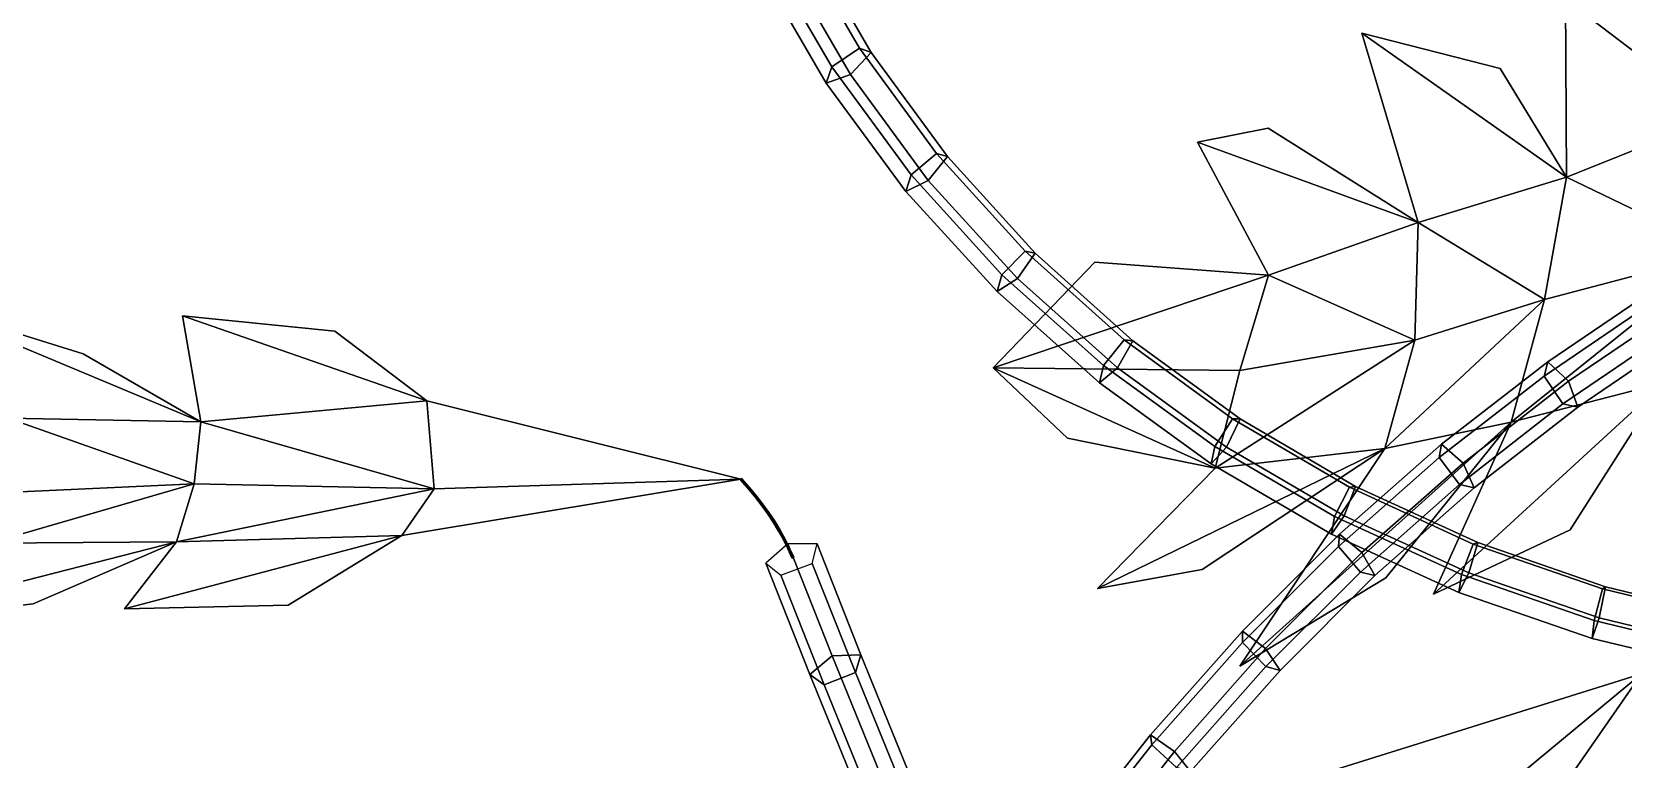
# Model space of a CAD drawing. Header units: metres. Extents: x -349 to 464, y -383 to 362.
# Drawn here: x 90.4 to 155.8, y 120.8 to 150.6 of the extents above; entities that cross this region are included whole.
import ezdxf

# ---------------------------------------------------------------- set-up
doc = ezdxf.new("R2010")
doc.units = ezdxf.units.M

msp = doc.modelspace()

# ---------------------------------------------------------------- linework, layer by layer
at = {"layer": 'Breeder_Leaf', "color": 3}
for points in [[(159.702, 147.1593, 446.1241), (153.4014, 151.971, 456.7525), (153.437, 144.6635, 452.6205)], [(159.702, 147.1593, 446.1241), (153.437, 144.6635, 452.6205), (153.4014, 151.971, 456.7525)], [(159.702, 147.1593, 446.1241), (157.4695, 151.5712, 451.3612), (153.4014, 151.971, 456.7525)], [(159.702, 147.1593, 446.1241), (153.4014, 151.971, 456.7525), (157.4695, 151.5712, 451.3612)], [(153.437, 144.6635, 452.6205), (145.0407, 150.567, 464.4568), (147.3517, 142.7944, 457.302)], [(153.437, 144.6635, 452.6205), (147.3517, 142.7944, 457.302), (145.0407, 150.567, 464.4568)], [(153.437, 144.6635, 452.6205), (150.7113, 149.1214, 458.9723), (145.0407, 150.567, 464.4568)], [(153.437, 144.6635, 452.6205), (145.0407, 150.567, 464.4568), (150.7113, 149.1214, 458.9723)], [(159.702, 147.1593, 446.1241), (153.437, 144.6635, 452.6205), (159.8624, 141.5615, 443.5786)], [(159.702, 147.1593, 446.1241), (159.8624, 141.5615, 443.5786), (153.437, 144.6635, 452.6205)], [(147.3517, 142.7944, 457.302), (141.183, 146.6666, 463.7117), (138.2856, 146.0965, 465.5232)], [(147.3517, 142.7944, 457.302), (138.2856, 146.0965, 465.5232), (141.183, 146.6666, 463.7117)], [(147.3517, 142.7944, 457.302), (138.2856, 146.0965, 465.5232), (141.2042, 140.6375, 463.08)], [(147.3517, 142.7944, 457.302), (141.2042, 140.6375, 463.08), (138.2856, 146.0965, 465.5232)], [(153.437, 144.6635, 452.6205), (147.3517, 142.7944, 457.302), (152.5328, 139.6323, 449.892)], [(153.437, 144.6635, 452.6205), (152.5328, 139.6323, 449.892), (147.3517, 142.7944, 457.302)], [(153.437, 144.6635, 452.6205), (152.5328, 139.6323, 449.892), (159.8624, 141.5615, 443.5786)], [(153.437, 144.6635, 452.6205), (159.8624, 141.5615, 443.5786), (152.5328, 139.6323, 449.892)], [(147.3517, 142.7944, 457.302), (141.2042, 140.6375, 463.08), (147.2173, 137.9724, 455.3503)], [(147.3517, 142.7944, 457.302), (147.2173, 137.9724, 455.3503), (141.2042, 140.6375, 463.08)], [(147.3517, 142.7944, 457.302), (147.2173, 137.9724, 455.3503), (152.5328, 139.6323, 449.892)], [(147.3517, 142.7944, 457.302), (152.5328, 139.6323, 449.892), (147.2173, 137.9724, 455.3503)], [(141.2042, 140.6375, 463.08), (134.0784, 141.1689, 464.4434), (129.9007, 136.8285, 464.1978)], [(141.2042, 140.6375, 463.08), (129.9007, 136.8285, 464.1978), (134.0784, 141.1689, 464.4434)], [(159.8624, 141.5615, 443.5786), (151.172, 134.5951, 447.3622), (157.4374, 136.2149, 440.5905)], [(159.8624, 141.5615, 443.5786), (157.4374, 136.2149, 440.5905), (151.172, 134.5951, 447.3622)], [(159.8624, 141.5615, 443.5786), (152.5328, 139.6323, 449.892), (151.172, 134.5951, 447.3622)], [(159.8624, 141.5615, 443.5786), (151.172, 134.5951, 447.3622), (152.5328, 139.6323, 449.892)], [(141.2042, 140.6375, 463.08), (129.9007, 136.8285, 464.1978), (140.0307, 136.7219, 460.7647)], [(141.2042, 140.6375, 463.08), (140.0307, 136.7219, 460.7647), (129.9007, 136.8285, 464.1978)], [(141.2042, 140.6375, 463.08), (140.0307, 136.7219, 460.7647), (147.2173, 137.9724, 455.3503)], [(141.2042, 140.6375, 463.08), (147.2173, 137.9724, 455.3503), (140.0307, 136.7219, 460.7647)], [(97.3586, 134.6163, 292.7545), (85.274, 139.657, 301.3568), (89.4586, 134.7667, 292.6667)], [(97.3586, 134.6163, 292.7545), (89.4586, 134.7667, 292.6667), (85.274, 139.657, 301.3568)], [(97.3586, 134.6163, 292.7545), (92.5354, 137.3989, 298.8077), (85.274, 139.657, 301.3568)], [(97.3586, 134.6163, 292.7545), (85.274, 139.657, 301.3568), (92.5354, 137.3989, 298.8077)], [(97.3586, 134.6163, 292.7545), (85.274, 139.657, 301.3568), (89.4586, 134.7667, 292.6667)], [(97.3586, 134.6163, 292.7545), (89.4586, 134.7667, 292.6667), (85.274, 139.657, 301.3568)], [(97.3586, 134.6163, 292.7545), (92.5354, 137.3989, 298.8077), (85.274, 139.657, 301.3568)], [(97.3586, 134.6163, 292.7545), (85.274, 139.657, 301.3568), (92.5354, 137.3989, 298.8077)], [(152.5328, 139.6323, 449.892), (145.9778, 133.5215, 453.1169), (151.172, 134.5951, 447.3622)], [(152.5328, 139.6323, 449.892), (151.172, 134.5951, 447.3622), (145.9778, 133.5215, 453.1169)], [(152.5328, 139.6323, 449.892), (147.2173, 137.9724, 455.3503), (145.9778, 133.5215, 453.1169)], [(152.5328, 139.6323, 449.892), (145.9778, 133.5215, 453.1169), (147.2173, 137.9724, 455.3503)], [(106.6498, 135.4723, 291.9643), (96.6149, 138.9669, 299.8955), (97.3586, 134.6163, 292.7545)], [(106.6498, 135.4723, 291.9643), (97.3586, 134.6163, 292.7545), (96.6149, 138.9669, 299.8955)], [(106.6498, 135.4723, 291.9643), (102.8648, 138.3353, 297.3822), (96.6149, 138.9669, 299.8955)], [(106.6498, 135.4723, 291.9643), (96.6149, 138.9669, 299.8955), (102.8648, 138.3353, 297.3822)], [(106.6498, 135.4723, 291.9643), (96.6149, 138.9669, 299.8955), (97.3586, 134.6163, 292.7545)], [(106.6498, 135.4723, 291.9643), (97.3586, 134.6163, 292.7545), (96.6149, 138.9669, 299.8955)], [(106.6498, 135.4723, 291.9643), (102.8648, 138.3353, 297.3822), (96.6149, 138.9669, 299.8955)], [(106.6498, 135.4723, 291.9643), (96.6149, 138.9669, 299.8955), (102.8648, 138.3353, 297.3822)], [(147.2173, 137.9724, 455.3503), (139.0194, 132.712, 458.5695), (145.9778, 133.5215, 453.1169)], [(147.2173, 137.9724, 455.3503), (145.9778, 133.5215, 453.1169), (139.0194, 132.712, 458.5695)], [(147.2173, 137.9724, 455.3503), (140.0307, 136.7219, 460.7647), (139.0194, 132.712, 458.5695)], [(147.2173, 137.9724, 455.3503), (139.0194, 132.712, 458.5695), (140.0307, 136.7219, 460.7647)], [(140.0307, 136.7219, 460.7647), (129.9007, 136.8285, 464.1978), (139.0194, 132.712, 458.5695)], [(140.0307, 136.7219, 460.7647), (139.0194, 132.712, 458.5695), (129.9007, 136.8285, 464.1978)], [(129.9007, 136.8285, 464.1978), (132.9468, 133.9446, 461.1263), (139.0194, 132.712, 458.5695)], [(129.9007, 136.8285, 464.1978), (139.0194, 132.712, 458.5695), (132.9468, 133.9446, 461.1263)], [(151.172, 134.5951, 447.3622), (147.9818, 127.5346, 444.0618), (157.4374, 136.2149, 440.5905)], [(151.172, 134.5951, 447.3622), (157.4374, 136.2149, 440.5905), (147.9818, 127.5346, 444.0618)], [(147.9818, 127.5346, 444.0618), (153.5884, 130.1813, 441.0497), (157.4374, 136.2149, 440.5905)], [(147.9818, 127.5346, 444.0618), (157.4374, 136.2149, 440.5905), (153.5884, 130.1813, 441.0497)], [(106.6498, 135.4723, 291.9643), (97.3586, 134.6163, 292.7545), (106.944, 131.8617, 286.9926)], [(106.6498, 135.4723, 291.9643), (106.944, 131.8617, 286.9926), (97.3586, 134.6163, 292.7545)], [(106.6498, 135.4723, 291.9643), (97.3586, 134.6163, 292.7545), (106.944, 131.8617, 286.9926)], [(106.6498, 135.4723, 291.9643), (106.944, 131.8617, 286.9926), (97.3586, 134.6163, 292.7545)], [(106.6498, 135.4723, 291.9643), (106.944, 131.8617, 286.9926), (119.5378, 132.2591, 285.3742)], [(106.6498, 135.4723, 291.9643), (119.5378, 132.2591, 285.3742), (106.944, 131.8617, 286.9926)], [(106.6498, 135.4723, 291.9643), (106.944, 131.8617, 286.9926), (119.5378, 132.2591, 285.3742)], [(106.6498, 135.4723, 291.9643), (119.5378, 132.2591, 285.3742), (106.944, 131.8617, 286.9926)], [(89.4586, 134.7667, 292.6667), (89.3595, 131.7182, 288.4506), (97.09795, 132.0681, 287.5569)], [(89.4586, 134.7667, 292.6667), (97.09795, 132.0681, 287.5569), (89.3595, 131.7182, 288.4506)], [(89.4586, 134.7667, 292.6667), (89.3595, 131.7182, 288.4506), (97.09795, 132.0681, 287.5569)], [(89.4586, 134.7667, 292.6667), (97.09795, 132.0681, 287.5569), (89.3595, 131.7182, 288.4506)], [(97.3586, 134.6163, 292.7545), (89.4586, 134.7667, 292.6667), (97.09795, 132.0681, 287.5569)], [(97.3586, 134.6163, 292.7545), (97.09795, 132.0681, 287.5569), (89.4586, 134.7667, 292.6667)], [(97.3586, 134.6163, 292.7545), (89.4586, 134.7667, 292.6667), (97.09795, 132.0681, 287.5569)], [(97.3586, 134.6163, 292.7545), (97.09795, 132.0681, 287.5569), (89.4586, 134.7667, 292.6667)], [(97.3586, 134.6163, 292.7545), (97.09795, 132.0681, 287.5569), (106.944, 131.8617, 286.9926)], [(97.3586, 134.6163, 292.7545), (106.944, 131.8617, 286.9926), (97.09795, 132.0681, 287.5569)], [(97.3586, 134.6163, 292.7545), (97.09795, 132.0681, 287.5569), (106.944, 131.8617, 286.9926)], [(97.3586, 134.6163, 292.7545), (106.944, 131.8617, 286.9926), (97.09795, 132.0681, 287.5569)], [(145.9778, 133.5215, 453.1169), (140.0269, 124.5808, 451.6537), (151.172, 134.5951, 447.3622)], [(145.9778, 133.5215, 453.1169), (151.172, 134.5951, 447.3622), (140.0269, 124.5808, 451.6537)], [(140.0269, 124.5808, 451.6537), (146.0196, 128.2029, 448.0602), (151.172, 134.5951, 447.3622)], [(140.0269, 124.5808, 451.6537), (151.172, 134.5951, 447.3622), (146.0196, 128.2029, 448.0602)], [(139.0194, 132.712, 458.5695), (134.1749, 127.7697, 456.274), (145.9778, 133.5215, 453.1169)], [(139.0194, 132.712, 458.5695), (145.9778, 133.5215, 453.1169), (134.1749, 127.7697, 456.274)], [(134.1749, 127.7697, 456.274), (138.4826, 128.5531, 453.9654), (145.9778, 133.5215, 453.1169)], [(134.1749, 127.7697, 456.274), (145.9778, 133.5215, 453.1169), (138.4826, 128.5531, 453.9654)], [(97.09795, 132.0681, 287.5569), (88.6872, 129.6335, 283.8098), (96.37, 129.6877, 282.3197)], [(97.09795, 132.0681, 287.5569), (96.37, 129.6877, 282.3197), (88.6872, 129.6335, 283.8098)], [(97.09795, 132.0681, 287.5569), (89.3595, 131.7182, 288.4506), (88.6872, 129.6335, 283.8098)], [(97.09795, 132.0681, 287.5569), (88.6872, 129.6335, 283.8098), (89.3595, 131.7182, 288.4506)], [(97.09795, 132.0681, 287.5569), (88.6872, 129.6335, 283.8098), (96.37, 129.6877, 282.3197)], [(97.09795, 132.0681, 287.5569), (96.37, 129.6877, 282.3197), (88.6872, 129.6335, 283.8098)], [(97.09795, 132.0681, 287.5569), (89.3595, 131.7182, 288.4506), (88.6872, 129.6335, 283.8098)], [(97.09795, 132.0681, 287.5569), (88.6872, 129.6335, 283.8098), (89.3595, 131.7182, 288.4506)], [(106.944, 131.8617, 286.9926), (97.09795, 132.0681, 287.5569), (96.37, 129.6877, 282.3197)], [(106.944, 131.8617, 286.9926), (96.37, 129.6877, 282.3197), (97.09795, 132.0681, 287.5569)], [(106.944, 131.8617, 286.9926), (97.09795, 132.0681, 287.5569), (96.37, 129.6877, 282.3197)], [(106.944, 131.8617, 286.9926), (96.37, 129.6877, 282.3197), (97.09795, 132.0681, 287.5569)], [(119.5378, 132.2591, 285.3742), (106.944, 131.8617, 286.9926), (105.6138, 129.9503, 280.8304)], [(119.5378, 132.2591, 285.3742), (105.6138, 129.9503, 280.8304), (106.944, 131.8617, 286.9926)], [(119.5378, 132.2591, 285.3742), (106.944, 131.8617, 286.9926), (105.6138, 129.9503, 280.8304)], [(119.5378, 132.2591, 285.3742), (105.6138, 129.9503, 280.8304), (106.944, 131.8617, 286.9926)], [(106.944, 131.8617, 286.9926), (96.37, 129.6877, 282.3197), (105.6138, 129.9503, 280.8304)], [(106.944, 131.8617, 286.9926), (105.6138, 129.9503, 280.8304), (96.37, 129.6877, 282.3197)], [(106.944, 131.8617, 286.9926), (96.37, 129.6877, 282.3197), (105.6138, 129.9503, 280.8304)], [(106.944, 131.8617, 286.9926), (105.6138, 129.9503, 280.8304), (96.37, 129.6877, 282.3197)], [(88.6872, 129.6335, 283.8098), (82.8851, 126.2427, 275.3052), (96.37, 129.6877, 282.3197)], [(88.6872, 129.6335, 283.8098), (96.37, 129.6877, 282.3197), (82.8851, 126.2427, 275.3052)], [(82.8851, 126.2427, 275.3052), (90.4843, 127.1474, 277.1427), (96.37, 129.6877, 282.3197)], [(82.8851, 126.2427, 275.3052), (96.37, 129.6877, 282.3197), (90.4843, 127.1474, 277.1427)], [(88.6872, 129.6335, 283.8098), (82.8851, 126.2427, 275.3052), (96.37, 129.6877, 282.3197)], [(88.6872, 129.6335, 283.8098), (96.37, 129.6877, 282.3197), (82.8851, 126.2427, 275.3052)], [(82.8851, 126.2427, 275.3052), (90.4843, 127.1474, 277.1427), (96.37, 129.6877, 282.3197)], [(82.8851, 126.2427, 275.3052), (96.37, 129.6877, 282.3197), (90.4843, 127.1474, 277.1427)], [(96.37, 129.6877, 282.3197), (94.2309, 126.9404, 274.6518), (105.6138, 129.9503, 280.8304)], [(96.37, 129.6877, 282.3197), (105.6138, 129.9503, 280.8304), (94.2309, 126.9404, 274.6518)], [(94.2309, 126.9404, 274.6518), (100.9464, 127.0884, 276.1985), (105.6138, 129.9503, 280.8304)], [(94.2309, 126.9404, 274.6518), (105.6138, 129.9503, 280.8304), (100.9464, 127.0884, 276.1985)], [(96.37, 129.6877, 282.3197), (94.2309, 126.9404, 274.6518), (105.6138, 129.9503, 280.8304)], [(96.37, 129.6877, 282.3197), (105.6138, 129.9503, 280.8304), (94.2309, 126.9404, 274.6518)], [(94.2309, 126.9404, 274.6518), (100.9464, 127.0884, 276.1985), (105.6138, 129.9503, 280.8304)], [(94.2309, 126.9404, 274.6518), (105.6138, 129.9503, 280.8304), (100.9464, 127.0884, 276.1985)], [(156.5163, 124.2654, 511.0506), (146.7494, 116.1614, 511.6109), (142.6497, 119.9286, 508.09)], [(156.5163, 124.2654, 511.0506), (142.6497, 119.9286, 508.09), (146.7494, 116.1614, 511.6109)], [(148.6537, 112.9305, 516.4869), (146.7494, 116.1614, 511.6109), (156.5163, 124.2654, 511.0506)], [(148.6537, 112.9305, 516.4869), (156.5163, 124.2654, 511.0506), (146.7494, 116.1614, 511.6109)]]:
    msp.add_3dface(points, dxfattribs=at)
at = {"layer": 'Breeder_Petiole', "color": 3}
for points in [[(124.408, 149.9572, 518.8192), (121.7465, 154.5513, 520.7837), (120.5383, 153.8932, 520.6818), (123.2733, 149.1862, 518.6733)], [(124.0402, 148.8732, 520.7505), (121.3544, 153.4941, 522.7251), (122.2636, 154.3145, 522.0406), (124.8939, 149.7748, 520.0974)], [(124.8939, 149.7748, 520.0974), (122.2636, 154.3145, 522.0406), (121.7465, 154.5513, 520.7837), (124.408, 149.9572, 518.8192)], [(123.2733, 149.1862, 518.6733), (120.5383, 153.8932, 520.6818), (120.2973, 153.2436, 521.8748), (123.0473, 148.5201, 519.8601)], [(123.0473, 148.5201, 519.8601), (120.2973, 153.2436, 521.8748), (121.3544, 153.4941, 522.7251), (124.0402, 148.8732, 520.7505)], [(127.5738, 145.6333, 516.9946), (124.408, 149.9572, 518.8192), (123.2733, 149.1862, 518.6733), (126.5248, 144.7568, 516.8087)], [(127.2331, 144.5248, 518.917), (124.0402, 148.8732, 520.7505), (124.8939, 149.7748, 520.0974), (128.0226, 145.502, 518.2926)], [(128.0226, 145.502, 518.2926), (124.8939, 149.7748, 520.0974), (124.408, 149.9572, 518.8192), (127.5738, 145.6333, 516.9946)], [(126.5248, 144.7568, 516.8087), (123.2733, 149.1862, 518.6733), (123.0473, 148.5201, 519.8601), (126.3155, 144.0756, 517.9899)], [(126.3155, 144.0756, 517.9899), (123.0473, 148.5201, 519.8601), (124.0402, 148.8732, 520.7505), (127.2331, 144.5248, 518.917)], [(131.2098, 141.6269, 515.3283), (127.5738, 145.6333, 516.9946), (126.5248, 144.7568, 516.8087), (130.2577, 140.6534, 515.1064)], [(130.8987, 140.4966, 517.243), (127.2331, 144.5248, 518.917), (128.0226, 145.502, 518.2926), (131.6159, 141.543, 516.6441)], [(131.6159, 141.543, 516.6441), (128.0226, 145.502, 518.2926), (127.5738, 145.6333, 516.9946), (131.2098, 141.6269, 515.3283)], [(130.2577, 140.6534, 515.1064), (126.5248, 144.7568, 516.8087), (126.3155, 144.0756, 517.9899), (130.0666, 139.9589, 516.283)], [(130.0666, 139.9589, 516.283), (126.3155, 144.0756, 517.9899), (127.2331, 144.5248, 518.917), (130.8987, 140.4966, 517.243)], [(135.2765, 137.982, 513.8369), (131.2098, 141.6269, 515.3283), (130.2577, 140.6534, 515.1064), (134.4316, 136.9212, 513.5836)], [(134.9973, 136.8328, 515.7452), (130.8987, 140.4966, 517.243), (131.6159, 141.543, 516.6441), (135.635, 137.9413, 515.1685)], [(135.635, 137.9413, 515.1685), (131.6159, 141.543, 516.6441), (131.2098, 141.6269, 515.3283), (135.2765, 137.982, 513.8369)], [(134.4316, 136.9212, 513.5836), (130.2577, 140.6534, 515.1064), (130.0666, 139.9589, 516.283), (134.26, 136.2151, 514.7563)], [(134.26, 136.2151, 514.7563), (130.0666, 139.9589, 516.283), (130.8987, 140.4966, 517.243), (134.9973, 136.8328, 515.7452)], [(156.9843, 139.5282, 427.9019), (152.5198, 136.4943, 425.9854), (152.6673, 137.0781, 424.7184), (157.1872, 140.1453, 426.6585)], [(157.1872, 140.1453, 426.6585), (152.6673, 137.0781, 424.7184), (153.5232, 136.2794, 423.9886), (158.0084, 139.3234, 425.9146)], [(157.685, 138.3398, 427.8966), (153.2883, 135.3487, 426.0082), (152.5198, 136.4943, 425.9854), (156.9843, 139.5282, 427.9019)], [(158.0084, 139.3234, 425.9146), (153.5232, 136.2794, 423.9886), (153.9048, 135.2167, 424.7812), (158.3143, 138.214, 426.6754)], [(139.73, 134.7388, 512.5349), (135.2765, 137.982, 513.8369), (134.4316, 136.9212, 513.5836), (139.0014, 133.6012, 512.2552)], [(139.4846, 133.5739, 514.4384), (134.9973, 136.8328, 515.7452), (135.635, 137.9413, 515.1685), (140.0364, 134.7366, 513.8801)], [(140.0364, 134.7366, 513.8801), (135.635, 137.9413, 515.1685), (135.2765, 137.982, 513.8369), (139.73, 134.7388, 512.5349)], [(158.3143, 138.214, 426.6754), (153.9048, 135.2167, 424.7812), (153.2883, 135.3487, 426.0082), (157.685, 138.3398, 427.8966)], [(139.0014, 133.6012, 512.2552), (134.4316, 136.9212, 513.5836), (134.26, 136.2151, 514.7563), (138.8506, 132.8854, 513.4249)], [(138.8506, 132.8854, 513.4249), (134.26, 136.2151, 514.7563), (134.9973, 136.8328, 515.7452), (139.4846, 133.5739, 514.4384)], [(152.5198, 136.4943, 425.9854), (148.2102, 133.1431, 424.2515), (148.3038, 133.6898, 422.9629), (152.6673, 137.0781, 424.7184)], [(152.6673, 137.0781, 424.7184), (148.3038, 133.6898, 422.9629), (149.1934, 132.9166, 422.2459), (153.5232, 136.2794, 423.9886)], [(153.2883, 135.3487, 426.0082), (149.0443, 132.0452, 424.2999), (148.2102, 133.1431, 424.2515), (152.5198, 136.4943, 425.9854)], [(153.5232, 136.2794, 423.9886), (149.1934, 132.9166, 422.2459), (149.6484, 131.9061, 423.0674), (153.9048, 135.2167, 424.7812)], [(153.9048, 135.2167, 424.7812), (149.6484, 131.9061, 423.0674), (149.0443, 132.0452, 424.2999), (153.2883, 135.3487, 426.0082)], [(144.5223, 131.9329, 511.435), (139.73, 134.7388, 512.5349), (139.0014, 133.6012, 512.2552), (143.9176, 130.73, 511.1341)], [(144.3122, 130.7556, 513.335), (139.4846, 133.5739, 514.4384), (140.0364, 134.7366, 513.8801), (144.7725, 131.9641, 512.7914)], [(144.7725, 131.9641, 512.7914), (140.0364, 134.7366, 513.8801), (139.73, 134.7388, 512.5349), (144.5223, 131.9329, 511.435)], [(143.9176, 130.73, 511.1341), (139.0014, 133.6012, 512.2552), (138.8506, 132.8854, 513.4249), (143.7885, 130.0065, 512.3016)], [(143.7885, 130.0065, 512.3016), (138.8506, 132.8854, 513.4249), (139.4846, 133.5739, 514.4384), (144.3122, 130.7556, 513.335)], [(148.2102, 133.1431, 424.2515), (144.0765, 129.4906, 422.7082), (144.1182, 129.9964, 421.4003), (148.3038, 133.6898, 422.9629)], [(148.3038, 133.6898, 422.9629), (144.1182, 129.9964, 421.4003), (145.04, 129.2512, 420.6946), (149.1934, 132.9166, 422.2459)], [(149.0443, 132.0452, 424.2999), (144.9736, 128.445, 422.7793), (144.0765, 129.4906, 422.7082), (148.2102, 133.1431, 424.2515)], [(149.1934, 132.9166, 422.2459), (145.04, 129.2512, 420.6946), (145.5657, 128.2979, 421.542), (149.6484, 131.9061, 423.0674)], [(119.8387, 131.9334, 285.223), (119.5362, 132.2701, 285.3378), (119.5098, 132.2397, 285.3572), (119.8119, 131.9036, 285.2425)], [(119.8387, 131.9334, 285.223), (119.5362, 132.2701, 285.3378), (119.5098, 132.2397, 285.3572), (119.8119, 131.9036, 285.2425)], [(119.8119, 131.9036, 285.2425), (119.5098, 132.2397, 285.3572), (119.5218, 132.236, 285.3999), (119.8251, 131.8986, 285.2848)], [(119.8119, 131.9036, 285.2425), (119.5098, 132.2397, 285.3572), (119.5218, 132.236, 285.3999), (119.8251, 131.8986, 285.2848)], [(119.8251, 131.8986, 285.2848), (119.5218, 132.236, 285.3999), (119.5558, 132.2639, 285.4074), (119.8601, 131.9252, 285.2918)], [(119.8251, 131.8986, 285.2848), (119.5218, 132.236, 285.3999), (119.5558, 132.2639, 285.4074), (119.8601, 131.9252, 285.2918)], [(119.869, 131.947, 285.2539), (119.565, 132.2852, 285.3694), (119.5362, 132.2701, 285.3378), (119.8387, 131.9334, 285.223)], [(119.869, 131.947, 285.2539), (119.565, 132.2852, 285.3694), (119.5362, 132.2701, 285.3378), (119.8387, 131.9334, 285.223)], [(119.8601, 131.9252, 285.2918), (119.5558, 132.2639, 285.4074), (119.565, 132.2852, 285.3694), (119.869, 131.947, 285.2539)], [(119.8601, 131.9252, 285.2918), (119.5558, 132.2639, 285.4074), (119.565, 132.2852, 285.3694), (119.869, 131.947, 285.2539)], [(149.6484, 131.9061, 423.0674), (145.5657, 128.2979, 421.542), (144.9736, 128.445, 422.7793), (149.0443, 132.0452, 424.2999)], [(120.1263, 131.5897, 285.092), (119.8387, 131.9334, 285.223), (119.8119, 131.9036, 285.2425), (120.0989, 131.5601, 285.1119)], [(120.1263, 131.5897, 285.092), (119.8387, 131.9334, 285.223), (119.8119, 131.9036, 285.2425), (120.0989, 131.5601, 285.1119)], [(120.0989, 131.5601, 285.1119), (119.8119, 131.9036, 285.2425), (119.8251, 131.8986, 285.2848), (120.1132, 131.5537, 285.154)], [(120.0989, 131.5601, 285.1119), (119.8119, 131.9036, 285.2425), (119.8251, 131.8986, 285.2848), (120.1132, 131.5537, 285.154)], [(120.1132, 131.5537, 285.154), (119.8251, 131.8986, 285.2848), (119.8601, 131.9252, 285.2918), (120.1496, 131.5792, 285.1606)], [(120.1132, 131.5537, 285.154), (119.8251, 131.8986, 285.2848), (119.8601, 131.9252, 285.2918), (120.1496, 131.5792, 285.1606)], [(120.1581, 131.6017, 285.1226), (119.869, 131.947, 285.2539), (119.8387, 131.9334, 285.223), (120.1263, 131.5897, 285.092)], [(120.1581, 131.6017, 285.1226), (119.869, 131.947, 285.2539), (119.8387, 131.9334, 285.223), (120.1263, 131.5897, 285.092)], [(120.1496, 131.5792, 285.1606), (119.8601, 131.9252, 285.2918), (119.869, 131.947, 285.2539), (120.1581, 131.6017, 285.1226)], [(120.1496, 131.5792, 285.1606), (119.8601, 131.9252, 285.2918), (119.869, 131.947, 285.2539), (120.1581, 131.6017, 285.1226)], [(120.3982, 131.2395, 284.9456), (120.1263, 131.5897, 285.092), (120.0989, 131.5601, 285.1119), (120.3702, 131.2102, 284.9659)], [(120.3982, 131.2395, 284.9456), (120.1263, 131.5897, 285.092), (120.0989, 131.5601, 285.1119), (120.3702, 131.2102, 284.9659)], [(120.3702, 131.2102, 284.9659), (120.0989, 131.5601, 285.1119), (120.1132, 131.5537, 285.154), (120.3857, 131.2024, 285.0078)], [(120.3702, 131.2102, 284.9659), (120.0989, 131.5601, 285.1119), (120.1132, 131.5537, 285.154), (120.3857, 131.2024, 285.0078)], [(120.3857, 131.2024, 285.0078), (120.1132, 131.5537, 285.154), (120.1496, 131.5792, 285.1606), (120.4234, 131.2267, 285.0138)], [(120.3857, 131.2024, 285.0078), (120.1132, 131.5537, 285.154), (120.1496, 131.5792, 285.1606), (120.4234, 131.2267, 285.0138)], [(120.4316, 131.2499, 284.9756), (120.1581, 131.6017, 285.1226), (120.1263, 131.5897, 285.092), (120.3982, 131.2395, 284.9456)], [(120.4316, 131.2499, 284.9756), (120.1581, 131.6017, 285.1226), (120.1263, 131.5897, 285.092), (120.3982, 131.2395, 284.9456)], [(120.4234, 131.2267, 285.0138), (120.1496, 131.5792, 285.1606), (120.1581, 131.6017, 285.1226), (120.4316, 131.2499, 284.9756)], [(120.4234, 131.2267, 285.0138), (120.1496, 131.5792, 285.1606), (120.1581, 131.6017, 285.1226), (120.4316, 131.2499, 284.9756)], [(149.6013, 129.5955, 510.5477), (144.5223, 131.9329, 511.435), (143.9176, 130.73, 511.1341), (149.1271, 128.3393, 510.231)], [(149.4277, 128.4091, 512.4457), (144.3122, 130.7556, 513.335), (144.7725, 131.9641, 512.7914), (149.7922, 129.6546, 511.9127)], [(149.7922, 129.6546, 511.9127), (144.7725, 131.9641, 512.7914), (144.5223, 131.9329, 511.435), (149.6013, 129.5955, 510.5477)], [(120.6538, 130.8837, 284.7841), (120.3982, 131.2395, 284.9456), (120.3702, 131.2102, 284.9659), (120.6253, 130.8547, 284.8048)], [(120.6538, 130.8837, 284.7841), (120.3982, 131.2395, 284.9456), (120.3702, 131.2102, 284.9659), (120.6253, 130.8547, 284.8048)], [(120.6253, 130.8547, 284.8048), (120.3702, 131.2102, 284.9659), (120.3857, 131.2024, 285.0078), (120.6418, 130.8454, 284.8463)], [(120.6253, 130.8547, 284.8048), (120.3702, 131.2102, 284.9659), (120.3857, 131.2024, 285.0078), (120.6418, 130.8454, 284.8463)], [(120.6418, 130.8454, 284.8463), (120.3857, 131.2024, 285.0078), (120.4234, 131.2267, 285.0138), (120.6808, 130.8686, 284.8517)], [(120.6418, 130.8454, 284.8463), (120.3857, 131.2024, 285.0078), (120.4234, 131.2267, 285.0138), (120.6808, 130.8686, 284.8517)], [(120.6887, 130.8925, 284.8135), (120.4316, 131.2499, 284.9756), (120.3982, 131.2395, 284.9456), (120.6538, 130.8837, 284.7841)], [(120.6887, 130.8925, 284.8135), (120.4316, 131.2499, 284.9756), (120.3982, 131.2395, 284.9456), (120.6538, 130.8837, 284.7841)], [(120.6808, 130.8686, 284.8517), (120.4234, 131.2267, 285.0138), (120.4316, 131.2499, 284.9756), (120.6887, 130.8925, 284.8135)], [(120.6808, 130.8686, 284.8517), (120.4234, 131.2267, 285.0138), (120.4316, 131.2499, 284.9756), (120.6887, 130.8925, 284.8135)], [(120.8926, 130.5233, 284.6078), (120.6538, 130.8837, 284.7841), (120.6253, 130.8547, 284.8048), (120.8634, 130.4946, 284.629)], [(120.8926, 130.5233, 284.6078), (120.6538, 130.8837, 284.7841), (120.6253, 130.8547, 284.8048), (120.8634, 130.4946, 284.629)], [(120.8634, 130.4946, 284.629), (120.6253, 130.8547, 284.8048), (120.6418, 130.8454, 284.8463), (120.881, 130.4838, 284.6701)], [(120.8634, 130.4946, 284.629), (120.6253, 130.8547, 284.8048), (120.6418, 130.8454, 284.8463), (120.881, 130.4838, 284.6701)], [(120.881, 130.4838, 284.6701), (120.6418, 130.8454, 284.8463), (120.6808, 130.8686, 284.8517), (120.9212, 130.5057, 284.6748)], [(120.881, 130.4838, 284.6701), (120.6418, 130.8454, 284.8463), (120.6808, 130.8686, 284.8517), (120.9212, 130.5057, 284.6748)], [(120.9288, 130.5303, 284.6366), (120.6887, 130.8925, 284.8135), (120.6538, 130.8837, 284.7841), (120.8926, 130.5233, 284.6078)], [(120.9288, 130.5303, 284.6366), (120.6887, 130.8925, 284.8135), (120.6538, 130.8837, 284.7841), (120.8926, 130.5233, 284.6078)], [(120.9212, 130.5057, 284.6748), (120.6808, 130.8686, 284.8517), (120.6887, 130.8925, 284.8135), (120.9288, 130.5303, 284.6366)], [(120.9212, 130.5057, 284.6748), (120.6808, 130.8686, 284.8517), (120.6887, 130.8925, 284.8135), (120.9288, 130.5303, 284.6366)], [(149.0204, 127.6103, 511.3973), (143.7885, 130.0065, 512.3016), (144.3122, 130.7556, 513.335), (149.4277, 128.4091, 512.4457)], [(149.1271, 128.3393, 510.231), (143.9176, 130.73, 511.1341), (143.7885, 130.0065, 512.3016), (149.0204, 127.6103, 511.3973)], [(121.1138, 130.1589, 284.4173), (120.8926, 130.5233, 284.6078), (120.8634, 130.4946, 284.629), (121.0841, 130.1306, 284.4388)], [(121.1138, 130.1589, 284.4173), (120.8926, 130.5233, 284.6078), (120.8634, 130.4946, 284.629), (121.0841, 130.1306, 284.4388)], [(121.0841, 130.1306, 284.4388), (120.8634, 130.4946, 284.629), (120.881, 130.4838, 284.6701), (121.1027, 130.1182, 284.4795)], [(121.0841, 130.1306, 284.4388), (120.8634, 130.4946, 284.629), (120.881, 130.4838, 284.6701), (121.1027, 130.1182, 284.4795)], [(121.1027, 130.1182, 284.4795), (120.881, 130.4838, 284.6701), (120.9212, 130.5057, 284.6748), (121.144, 130.1389, 284.4835)], [(121.1027, 130.1182, 284.4795), (120.881, 130.4838, 284.6701), (120.9212, 130.5057, 284.6748), (121.144, 130.1389, 284.4835)], [(121.1514, 130.1642, 284.4453), (120.9288, 130.5303, 284.6366), (120.8926, 130.5233, 284.6078), (121.1138, 130.1589, 284.4173)], [(121.1514, 130.1642, 284.4453), (120.9288, 130.5303, 284.6366), (120.8926, 130.5233, 284.6078), (121.1138, 130.1589, 284.4173)], [(121.144, 130.1389, 284.4835), (120.9212, 130.5057, 284.6748), (120.9288, 130.5303, 284.6366), (121.1514, 130.1642, 284.4453)], [(121.144, 130.1389, 284.4835), (120.9212, 130.5057, 284.6748), (120.9288, 130.5303, 284.6366), (121.1514, 130.1642, 284.4453)], [(121.317, 129.7916, 284.2129), (121.1138, 130.1589, 284.4173), (121.0841, 130.1306, 284.4388), (121.2868, 129.7636, 284.2349)], [(121.317, 129.7916, 284.2129), (121.1138, 130.1589, 284.4173), (121.0841, 130.1306, 284.4388), (121.2868, 129.7636, 284.2349)], [(121.2868, 129.7636, 284.2349), (121.0841, 130.1306, 284.4388), (121.1027, 130.1182, 284.4795), (121.3063, 129.7497, 284.2751)], [(121.2868, 129.7636, 284.2349), (121.0841, 130.1306, 284.4388), (121.1027, 130.1182, 284.4795), (121.3063, 129.7497, 284.2751)], [(121.3063, 129.7497, 284.2751), (121.1027, 130.1182, 284.4795), (121.144, 130.1389, 284.4835), (121.3487, 129.769, 284.2782)], [(121.3063, 129.7497, 284.2751), (121.1027, 130.1182, 284.4795), (121.144, 130.1389, 284.4835), (121.3487, 129.769, 284.2782)], [(121.3559, 129.7951, 284.2401), (121.1514, 130.1642, 284.4453), (121.1138, 130.1589, 284.4173), (121.317, 129.7916, 284.2129)], [(121.3559, 129.7951, 284.2401), (121.1514, 130.1642, 284.4453), (121.1138, 130.1589, 284.4173), (121.317, 129.7916, 284.2129)], [(121.3487, 129.769, 284.2782), (121.144, 130.1389, 284.4835), (121.1514, 130.1642, 284.4453), (121.3559, 129.7951, 284.2401)], [(121.3487, 129.769, 284.2782), (121.144, 130.1389, 284.4835), (121.1514, 130.1642, 284.4453), (121.3559, 129.7951, 284.2401)], [(123.2908, 125.0014, 279.7835), (121.4729, 129.6099, 282.7934), (120.567, 128.8141, 283.4636), (122.3716, 124.241, 280.4765)], [(121.5018, 129.4223, 283.9951), (121.317, 129.7916, 284.2129), (121.2868, 129.7636, 284.2349), (121.4711, 129.3946, 284.0177)], [(121.5018, 129.4223, 283.9951), (121.317, 129.7916, 284.2129), (121.2868, 129.7636, 284.2349), (121.4711, 129.3946, 284.0177)], [(121.4711, 129.3946, 284.0177), (121.2868, 129.7636, 284.2349), (121.3063, 129.7497, 284.2751), (121.4914, 129.3791, 284.0573)], [(121.4711, 129.3946, 284.0177), (121.2868, 129.7636, 284.2349), (121.3063, 129.7497, 284.2751), (121.4914, 129.3791, 284.0573)], [(121.4914, 129.3791, 284.0573), (121.3063, 129.7497, 284.2751), (121.3487, 129.769, 284.2782), (121.5349, 129.3971, 284.0595)], [(121.4914, 129.3791, 284.0573), (121.3063, 129.7497, 284.2751), (121.3487, 129.769, 284.2782), (121.5349, 129.3971, 284.0595)], [(121.5418, 129.4239, 284.0214), (121.3559, 129.7951, 284.2401), (121.317, 129.7916, 284.2129), (121.5018, 129.4223, 283.9951)], [(121.5418, 129.4239, 284.0214), (121.3559, 129.7951, 284.2401), (121.317, 129.7916, 284.2129), (121.5018, 129.4223, 283.9951)], [(121.5349, 129.3971, 284.0595), (121.3487, 129.769, 284.2782), (121.3559, 129.7951, 284.2401), (121.5418, 129.4239, 284.0214)], [(121.5349, 129.3971, 284.0595), (121.3487, 129.769, 284.2782), (121.3559, 129.7951, 284.2401), (121.5418, 129.4239, 284.0214)], [(121.6679, 129.0508, 283.764), (121.5018, 129.4223, 283.9951), (121.4711, 129.3946, 284.0177), (121.637, 129.0228, 283.7867)], [(121.6679, 129.0508, 283.764), (121.5018, 129.4223, 283.9951), (121.4711, 129.3946, 284.0177), (121.637, 129.0228, 283.7867)], [(121.637, 129.0228, 283.7867), (121.4711, 129.3946, 284.0177), (121.4914, 129.3791, 284.0573), (121.6575, 129.0072, 283.8265)], [(121.637, 129.0228, 283.7867), (121.4711, 129.3946, 284.0177), (121.4914, 129.3791, 284.0573), (121.6575, 129.0072, 283.8265)], [(124.4646, 125.05, 280.5502), (122.6684, 129.6018, 283.5275), (121.4729, 129.6099, 282.7934), (123.2908, 125.0014, 279.7835)], [(121.6575, 129.0072, 283.8265), (121.4914, 129.3791, 284.0573), (121.5349, 129.3971, 284.0595), (121.7013, 129.0254, 283.8289)], [(121.6575, 129.0072, 283.8265), (121.4914, 129.3791, 284.0573), (121.5349, 129.3971, 284.0595), (121.7013, 129.0254, 283.8289)], [(121.7082, 129.0524, 283.7904), (121.5418, 129.4239, 284.0214), (121.5018, 129.4223, 283.9951), (121.6679, 129.0508, 283.764)], [(121.7082, 129.0524, 283.7904), (121.5418, 129.4239, 284.0214), (121.5018, 129.4223, 283.9951), (121.6679, 129.0508, 283.764)], [(121.7013, 129.0254, 283.8289), (121.5349, 129.3971, 284.0595), (121.5418, 129.4239, 284.0214), (121.7082, 129.0524, 283.7904)], [(121.7013, 129.0254, 283.8289), (121.5349, 129.3971, 284.0595), (121.5418, 129.4239, 284.0214), (121.7082, 129.0524, 283.7904)], [(124.2427, 124.3184, 281.6986), (122.4725, 128.8011, 284.6338), (122.6684, 129.6018, 283.5275), (124.4646, 125.05, 280.5502)], [(144.0765, 129.4906, 422.7082), (140.1388, 125.5545, 421.3625), (140.1307, 126.0158, 420.0377), (144.1182, 129.9964, 421.4003)], [(144.1182, 129.9964, 421.4003), (140.1307, 126.0158, 420.0377), (141.0833, 125.3007, 419.3417), (145.04, 129.2512, 420.6946)], [(144.9736, 128.445, 422.7793), (141.0962, 124.5653, 421.4535), (140.1388, 125.5545, 421.3625), (144.0765, 129.4906, 422.7082)], [(154.9123, 127.7524, 509.881), (149.6013, 129.5955, 510.5477), (149.1271, 128.3393, 510.231), (154.5735, 126.4557, 509.5541)], [(154.7759, 126.5605, 511.7786), (149.4277, 128.4091, 512.4457), (149.7922, 129.6546, 511.9127), (155.041, 127.8336, 511.2521)], [(155.041, 127.8336, 511.2521), (149.7922, 129.6546, 511.9127), (149.6013, 129.5955, 510.5477), (154.9123, 127.7524, 509.881)], [(122.3716, 124.241, 280.4765), (120.567, 128.8141, 283.4636), (121.1812, 128.3171, 284.5945), (122.9566, 123.8213, 281.6533)], [(122.9566, 123.8213, 281.6533), (121.1812, 128.3171, 284.5945), (122.4725, 128.8011, 284.6338), (124.2427, 124.3184, 281.6986)], [(145.04, 129.2512, 420.6946), (141.0833, 125.3007, 419.3417), (141.6766, 124.4094, 420.2117), (145.5657, 128.2979, 421.542)], [(145.5657, 128.2979, 421.542), (141.6766, 124.4094, 420.2117), (141.0962, 124.5653, 421.4535), (144.9736, 128.445, 422.7793)], [(154.4896, 125.7233, 510.7202), (149.0204, 127.6103, 511.3973), (149.4277, 128.4091, 512.4457), (154.7759, 126.5605, 511.7786)], [(154.5735, 126.4557, 509.5541), (149.1271, 128.3393, 510.231), (149.0204, 127.6103, 511.3973), (154.4896, 125.7233, 510.7202)], [(160.4523, 126.416, 509.4399), (154.9123, 127.7524, 509.881), (154.5735, 126.4557, 509.5541), (160.1135, 125.1193, 509.1131)], [(160.3158, 125.2241, 511.3376), (154.7759, 126.5605, 511.7786), (155.041, 127.8336, 511.2521), (160.581, 126.4971, 510.8111)], [(160.581, 126.4971, 510.8111), (155.041, 127.8336, 511.2521), (154.9123, 127.7524, 509.881), (160.4523, 126.416, 509.4399)], [(160.0296, 124.3868, 510.2792), (154.4896, 125.7233, 510.7202), (154.7759, 126.5605, 511.7786), (160.3158, 125.2241, 511.3376)], [(160.1135, 125.1193, 509.1131), (154.5735, 126.4557, 509.5541), (154.4896, 125.7233, 510.7202), (160.0296, 124.3868, 510.2792)], [(140.1388, 125.5545, 421.3625), (136.4163, 121.3534, 420.2206), (136.3609, 121.7669, 418.8811), (140.1307, 126.0158, 420.0377)], [(140.1307, 126.0158, 420.0377), (136.3609, 121.7669, 418.8811), (137.3426, 121.0839, 418.1933), (141.0833, 125.3007, 419.3417)], [(141.0962, 124.5653, 421.4535), (137.4309, 120.4249, 420.3284), (136.4163, 121.3534, 420.2206), (140.1388, 125.5545, 421.3625)], [(125.2276, 120.2301, 277.1217), (123.2908, 125.0014, 279.7835), (122.3716, 124.241, 280.4765), (124.2944, 119.5063, 277.8349)], [(126.3785, 120.3371, 277.9167), (124.4646, 125.05, 280.5502), (123.2908, 125.0014, 279.7835), (125.2276, 120.2301, 277.1217)], [(126.1289, 119.6768, 279.1021), (124.2427, 124.3184, 281.6986), (124.4646, 125.05, 280.5502), (126.3785, 120.3371, 277.9167)], [(141.0833, 125.3007, 419.3417), (137.3426, 121.0839, 418.1933), (138.0001, 120.2592, 419.0826), (141.6766, 124.4094, 420.2117)], [(124.2944, 119.5063, 277.8349), (122.3716, 124.241, 280.4765), (122.9566, 123.8213, 281.6533), (124.8482, 119.1664, 279.0518)], [(124.8482, 119.1664, 279.0518), (122.9566, 123.8213, 281.6533), (124.2427, 124.3184, 281.6986), (126.1289, 119.6768, 279.1021)], [(141.6766, 124.4094, 420.2117), (138.0001, 120.2592, 419.0826), (137.4309, 120.4249, 420.3284), (141.0962, 124.5653, 421.4535)], [(136.4163, 121.3534, 420.2206), (132.9272, 116.9076, 419.2874), (132.8272, 117.2701, 417.9359), (136.3609, 121.7669, 418.8811)], [(136.3609, 121.7669, 418.8811), (132.8272, 117.2701, 417.9359), (133.8362, 116.6212, 417.2546), (137.3426, 121.0839, 418.1933)], [(137.4309, 120.4249, 420.3284), (133.9957, 116.0434, 419.409), (132.9272, 116.9076, 419.2874), (136.4163, 121.3534, 420.2206)], [(137.3426, 121.0839, 418.1933), (133.8362, 116.6212, 417.2546), (134.5542, 115.8673, 418.1599), (138.0001, 120.2592, 419.0826)]]:
    msp.add_3dface(points, dxfattribs=at)

doc.saveas('drawing.dxf')
